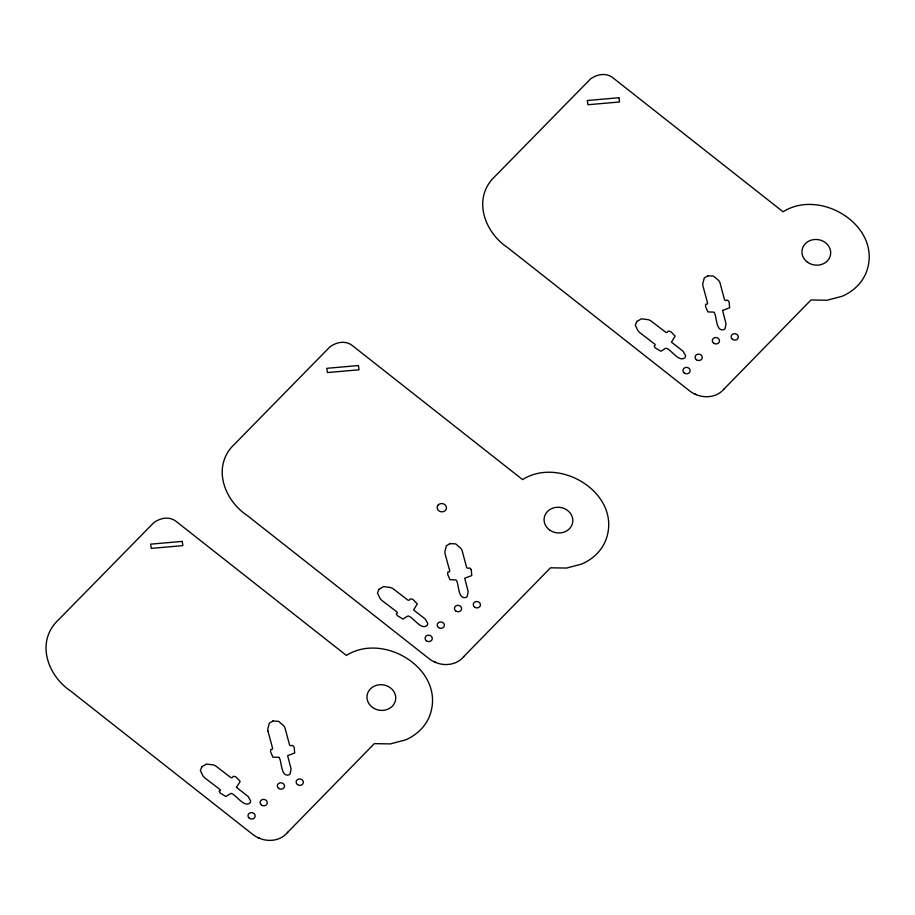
<?xml version="1.0" encoding="UTF-8"?>
<svg xmlns="http://www.w3.org/2000/svg" width="915" height="915" viewBox="0 0 915 915"><rect width="100%" height="100%" fill="white"/><g stroke="black" fill="none" stroke-linecap="round" stroke-linejoin="round"><path stroke-width="1.37" d="M236.493 787.392L240.188 781.399L236.059 777.075A7.961 7.08 8.3 0 0 235.258 776.675L233.325 776.275L232.364 777.464A2.013 1.784 8.3 0 1 231.792 777.647L231.255 777.659A1.395 1.247 8.3 0 1 230.66 777.453L215.837 766.061A18.46 16.413 8.3 0 0 213.458 764.94L206.378 764.059L201.632 766.907M722.587 310.459L729.644 307.76L729.141 302.156A7.961 7.08 8.3 0 0 728.775 301.435L727.459 300.086L725.938 300.509M201.883 766.679L200.351 770.487L203.05 776.012A23.252 20.679 8.3 0 0 204.754 777.853L219.92 789.451A1.441 1.281 8.3 0 1 220.103 790.514M378.982 589.237L377.449 593.046L380.148 598.57A23.252 20.679 8.3 0 0 381.841 600.4L397.019 611.998A1.441 1.281 8.3 0 1 397.19 613.073L396.298 613.816L397.019 615.143A10.031 8.921 8.3 0 0 397.762 615.909L403.035 619.055L407.896 615.989C412.402 615.909 421.3 631.293 427.271 625.231A4.838 4.3 8.3 0 0 427.694 623.389L425.212 619.009L413.58 609.95L417.274 603.946L413.145 599.634A7.961 7.08 8.3 0 0 412.356 599.222L410.412 598.833L409.508 600A2.013 1.784 8.3 0 1 408.879 600.206L408.342 600.217A1.395 1.247 8.3 0 1 407.747 600L392.924 588.608A18.46 16.413 8.3 0 0 390.545 587.499L383.476 586.606L378.719 589.466M636.851 321.44L635.319 325.248L638.018 330.772A23.252 20.679 8.3 0 0 639.711 332.603L654.888 344.212A1.441 1.281 8.3 0 1 655.06 345.275L654.168 346.03L654.888 347.345A10.031 8.921 8.3 0 0 655.632 348.123L660.916 351.257L665.765 348.192C670.272 348.112 679.17 363.495 685.141 357.445A4.838 4.3 8.3 0 0 685.564 355.592L683.082 351.223L671.45 342.164L675.144 336.148L671.015 331.836A7.961 7.08 8.3 0 0 670.226 331.424L668.282 331.036L667.378 332.202A2.013 1.784 8.3 0 1 666.749 332.408L666.212 332.419A1.395 1.247 8.3 0 1 665.617 332.202L650.794 320.81A18.46 16.413 8.3 0 0 648.415 319.701L641.346 318.82L636.588 321.668M287.379 832.627L374.315 743.643L390.373 743.906L405.471 739.926A49.822 44.309 8.3 0 0 420.717 729.575A49.673 44.183 8.3 0 0 428.872 717.806C448.43 671.804 385.226 630.881 346.373 655.426L176.218 521.459C170.853 516.975 163.042 517.398 157.174 520.612A29.532 26.261 8.3 0 0 153.834 522.614L58.857 619.489C35.079 641.266 47.408 675.705 71.038 691.34L253.009 834.617C263.177 842.509 279.052 842.807 287.665 832.33M724.062 388.978L810.999 299.983L827.046 300.246L842.155 296.266A49.822 44.309 8.3 0 0 857.401 285.926A49.673 44.183 8.3 0 0 865.544 274.145C885.114 228.155 821.899 187.232 783.057 211.777L612.901 77.798C607.537 73.314 599.725 73.749 593.846 76.952A29.532 26.261 8.3 0 0 590.507 78.953L495.53 175.84C471.751 197.606 484.081 232.044 507.711 247.679L689.693 390.957C699.861 398.849 715.736 399.157 724.337 388.681M463.562 656.787L550.498 567.803L566.557 568.066L581.654 564.086A49.822 44.309 8.3 0 0 596.9 553.747A49.673 44.183 8.3 0 0 605.055 541.966C624.613 495.964 561.41 455.052 522.568 479.597L352.401 345.618C347.037 341.135 339.236 341.558 333.357 344.772A29.532 26.261 8.3 0 0 330.018 346.774L235.041 443.649C211.262 465.426 223.592 499.865 247.222 515.5L429.192 658.777C439.36 666.669 455.235 666.978 463.848 656.501M220.092 790.526L219.211 791.269L219.932 792.596A10.031 8.921 8.3 0 0 220.675 793.362L225.948 796.496L230.809 793.431C235.315 793.362 244.214 808.746 250.184 802.684A4.838 4.3 8.3 0 0 250.596 800.831L248.114 796.462L236.493 787.403M708.107 275.747L704.287 277.897L702.789 283.65A23.252 20.679 8.3 0 0 702.96 285.995L707.615 303.185A1.441 1.281 8.3 0 1 707.043 304.112L705.808 304.215L705.511 305.633A10.031 8.921 8.3 0 0 705.602 306.639L707.821 311.912L713.872 312.129C717.04 314.76 715.267 331.619 723.559 329.732A4.838 4.3 8.3 0 0 725.138 328.508L726.041 323.773L722.587 310.471M450.237 543.544L446.417 545.695L444.919 551.448A23.252 20.679 8.3 0 0 445.09 553.792L449.745 570.971A1.441 1.281 8.3 0 1 449.174 571.909L447.938 572.012L447.641 573.431A10.031 8.921 8.3 0 0 447.732 574.426L449.951 579.71L456.002 579.927C459.17 582.558 457.386 599.405 465.689 597.529A4.838 4.3 8.3 0 0 467.268 596.306L468.171 591.57L464.717 578.257L471.774 575.558L471.282 569.976A7.961 7.08 8.3 0 0 470.905 569.233M273.139 720.986L269.33 723.136L267.832 728.889A23.252 20.679 8.3 0 0 267.992 731.234M707.73 275.781L713.551 276.113L718.755 280.596A18.46 16.413 8.3 0 1 719.968 282.735L724.486 299.571A1.395 1.247 8.3 0 0 724.817 300.063L725.263 300.337A2.013 1.784 8.3 0 0 725.87 300.509L725.927 300.509M449.86 543.579L455.681 543.899L460.885 548.394A18.46 16.413 8.3 0 1 462.098 550.533L466.604 567.369A1.395 1.247 8.3 0 0 466.947 567.849L467.393 568.135A2.013 1.784 8.3 0 0 468 568.295L469.578 567.883L470.905 569.233M272.773 721.031L278.583 721.352L283.799 725.835A18.46 16.413 8.3 0 1 285 727.985L289.517 744.821A1.395 1.247 8.3 0 0 289.861 745.302L290.307 745.576A2.013 1.784 8.3 0 0 290.913 745.748L292.491 745.336L293.818 746.674A7.961 7.08 8.3 0 1 294.184 747.395L294.687 752.999L287.642 755.664L291.084 769.012L290.181 773.758A4.838 4.3 8.3 0 1 288.602 774.971C280.539 776.984 281.866 760.091 278.915 757.38M278.915 757.368L272.864 757.151L270.646 751.901A10.031 8.921 8.3 0 1 270.554 750.883L270.851 749.454L272.075 749.362A1.441 1.281 8.3 0 0 272.636 748.424L267.992 731.234M695.068 394.045A6.954 6.188 8.3 0 1 696.372 394.628M258.385 837.705A6.954 6.188 8.3 0 1 259.7 838.289M434.568 661.865A6.954 6.188 8.3 0 1 435.883 662.449M618.917 97.745L587.304 100.501L587.933 104.733L619.546 101.977L618.917 97.745M358.428 365.554L326.815 368.322L327.433 372.554L359.046 369.797L358.428 365.554M182.245 541.394L150.632 544.15L151.25 548.382L182.863 545.626L182.245 541.394M807.545 262.239A14.411 12.821 8.3 0 0 830.568 254.439A14.411 12.821 8.3 0 0 810.827 240.279A14.411 12.821 8.3 0 0 807.545 262.239M713.62 343.159A3.603 3.203 8.3 0 0 719.442 341.364A3.603 3.203 8.3 0 0 714.626 337.692A3.603 3.203 8.3 0 0 713.62 343.159M732.446 339.328A3.603 3.203 8.3 0 0 738.268 337.532A3.603 3.203 8.3 0 0 733.453 333.861A3.603 3.203 8.3 0 0 732.446 339.328M696.395 359.755A3.603 3.203 8.3 0 0 702.217 357.971A3.603 3.203 8.3 0 0 697.39 354.299A3.603 3.203 8.3 0 0 696.395 359.755M684.271 373A3.603 3.203 8.3 0 0 690.104 371.204A3.603 3.203 8.3 0 0 685.278 367.544A3.603 3.203 8.3 0 0 684.271 373M249.315 818.239A3.603 3.203 8.3 0 0 255.136 816.443A3.603 3.203 8.3 0 0 250.321 812.783A3.603 3.203 8.3 0 0 249.315 818.239M261.427 805.006A3.603 3.203 8.3 0 0 267.26 803.21A3.603 3.203 8.3 0 0 262.433 799.538A3.603 3.203 8.3 0 0 261.427 805.006M297.478 784.567A3.603 3.203 8.3 0 0 303.311 782.771A3.603 3.203 8.3 0 0 298.484 779.1A3.603 3.203 8.3 0 0 297.478 784.567M278.652 788.398A3.603 3.203 8.3 0 0 284.485 786.603A3.603 3.203 8.3 0 0 279.658 782.943A3.603 3.203 8.3 0 0 278.652 788.398M372.588 707.489A14.411 12.821 8.3 0 0 395.612 699.678A14.411 12.821 8.3 0 0 375.859 685.518A14.411 12.821 8.3 0 0 372.588 707.489M426.401 640.797A3.603 3.203 8.3 0 0 432.235 639.002A3.603 3.203 8.3 0 0 427.408 635.33A3.603 3.203 8.3 0 0 426.401 640.797M438.525 627.553A3.603 3.203 8.3 0 0 444.347 625.757A3.603 3.203 8.3 0 0 439.52 622.097A3.603 3.203 8.3 0 0 438.525 627.553M474.576 607.114A3.603 3.203 8.3 0 0 480.398 605.33A3.603 3.203 8.3 0 0 475.583 601.658A3.603 3.203 8.3 0 0 474.576 607.114M455.75 610.946A3.603 3.203 8.3 0 0 461.572 609.161A3.603 3.203 8.3 0 0 456.757 605.49A3.603 3.203 8.3 0 0 455.75 610.946M549.675 530.037A14.411 12.821 8.3 0 0 572.699 522.236A14.411 12.821 8.3 0 0 552.957 508.077A14.411 12.821 8.3 0 0 549.675 530.037M437.942 505.274A4.644 4.129 8.3 0 0 439.246 511.062A4.644 4.129 8.3 0 0 445.639 510.113A4.644 4.129 8.3 0 0 444.381 504.325A4.644 4.129 8.3 0 0 437.942 505.274"/></g></svg>
